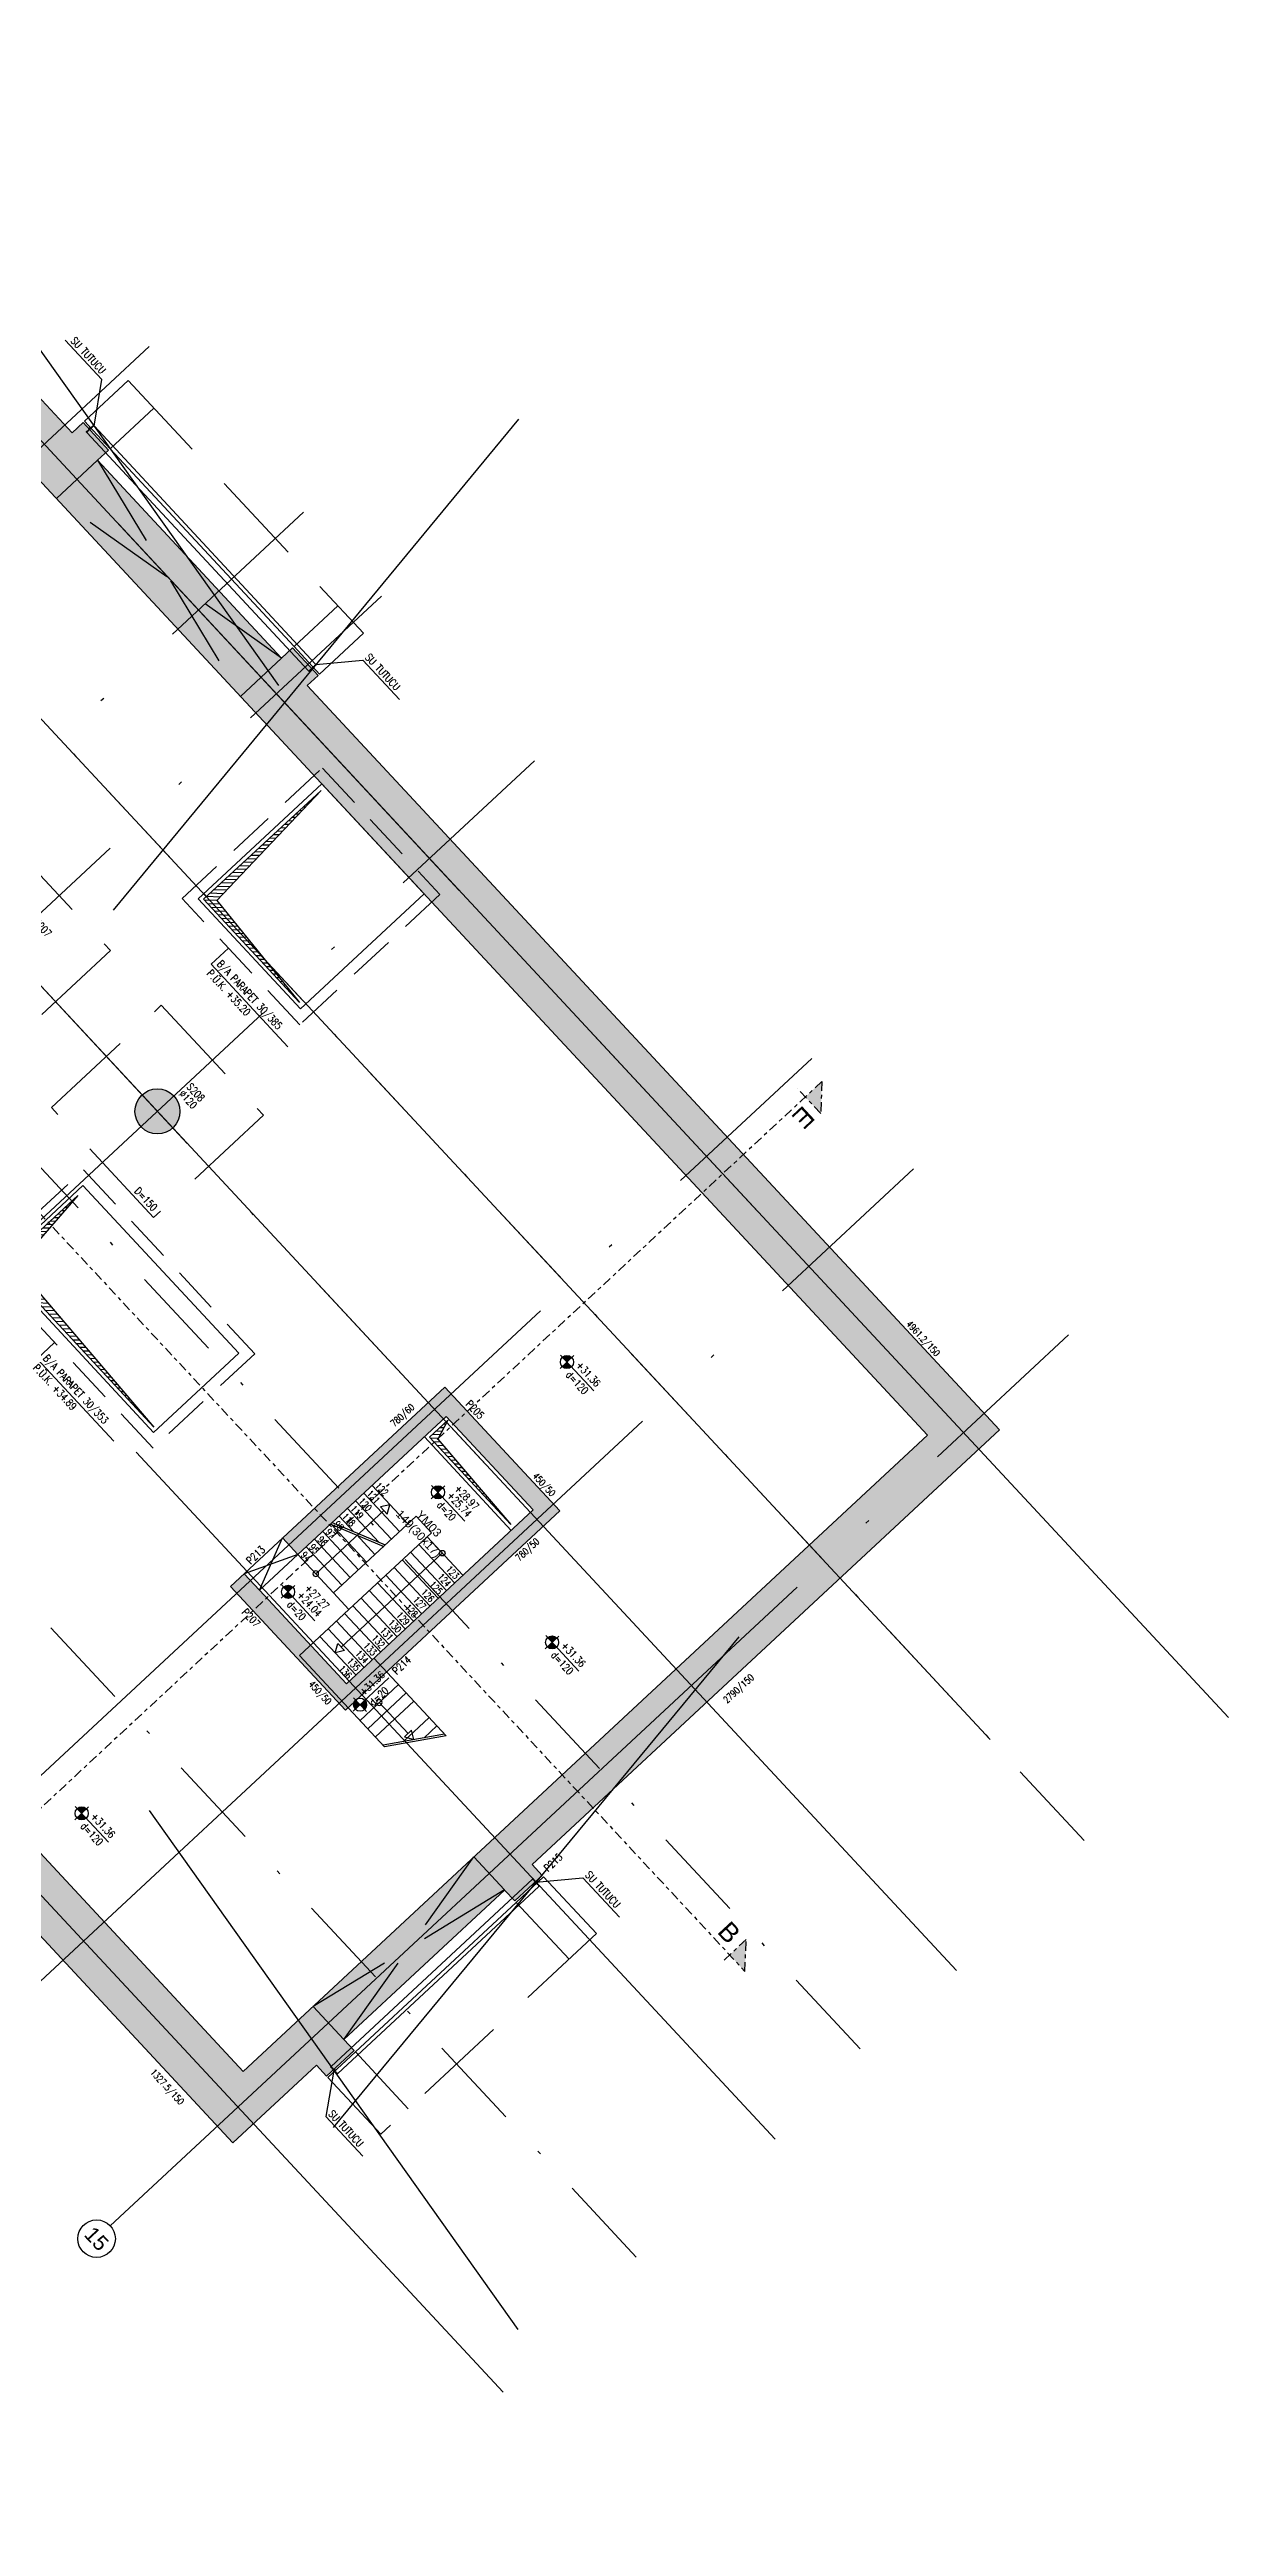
# Model space of a CAD drawing. Header units: millimetres. Extents: x 400392 to 401186, y 4543812 to 4544115.
# Drawn here: x 400493.3 to 400524.8, y 4543971 to 4544037 of the extents above; entities that cross this region are included whole.
import ezdxf
from ezdxf.enums import TextEntityAlignment as Align

# ---------------------------------------------------------------- set-up
doc = ezdxf.new("R2010")
doc.units = ezdxf.units.MM
for name, pattern in [('AKS', [3, 2.5, -0.25, 0, -0.25]), ('CENTER', [2, 1.25, -0.25, 0.25, -0.25]), ('CIZGI', [0.4, 0.25, -0.15]), ('CONTINU', [0]), ('DASHDOT2', [0.5, 0.25, -0.125, 0, -0.125]), ('HIDDEN', [0.375, 0.25, -0.125]), ('UUC-ST-KAL-I05-101-U-000$0$ACAD_ISO05W100', [33, 24, -3, 0, -3, 0, -3])]:
    doc.linetypes.add(name, pattern=pattern)
doc.layers.add('A-DETL', color=90, linetype='Continuous', lineweight=15)
for name, color, linetype in [('aks prota', 2, 'AKS'), ('boşluk prota', 2, 'Continuous'), ('boşluk taraması prota', 252, 'Continuous'), ('caks prota', 4, 'Continuous'), ('kesit tarama prota', 252, 'Continuous'), ('kiris prota', 6, 'Continuous'), ('kiriş prota', 6, 'Continuous'), ('kolon prota', 1, 'Continuous'), ('kolon tarama prota', 252, 'Continuous'), ('lkolon prota', 4, 'Continuous'), ('lperde prota', 4, 'Continuous'), ('merdiven prota', 2, 'Continuous'), ('metraj prota', 2, 'Continuous'), ('not prota', 2, 'Continuous'), ('not yazısı prota', 6, 'Continuous'), ('not çizgisi prota', 4, 'Continuous'), ('perde prota', 1, 'Continuous'), ('PRT-AL-TUNEL_EKSENI', 14, 'DASHDOT2'), ('PRT-MI-ad_dim', 8, 'Continuous'), ('prt-s-taxis', 7, 'Continuous'), ('skesit prota', 7, 'Continuous'), ('st-s_level (kot)', 6, 'Continuous'), ('st-s_levelmark (kot işareti)', 4, 'Continuous'), ('st_s_not çizgisi', 4, 'CIZGI'), ('st_s_ölçü', 4, 'Continuous'), ('taks prota', 7, 'Continuous'), ('temel prota', 6, 'Continuous'), ('tkesit prota', 7, 'Continuous'), ('tkolon prota', 6, 'Continuous'), ('tnot prota', 4, 'Continuous'), ('tperde prota', 6, 'Continuous'), ('UUC-ST-KAL-I05-101-U-000$0$st_s_su tutucu', 2, 'Continuous')]:
    doc.layers.add(name, color=color, linetype=linetype)
doc.styles.add('Arial', font='Arial.ttf')
doc.styles.add('OLCU', font='romanstw.shx')
doc.styles.add('PRT-MI-a_Arial', font='Arial.ttf', dxfattribs={"height": 30})
doc.styles.add('TAKS', font='Arial Unicode.ttf')
doc.styles.add('tkolon', font='romanstw.shx')
doc.styles.add('TNOT', font='romanstw.shx', dxfattribs={"width": 0.8, "height": 250})
doc.styles.add('TSIMPLEX', font='romanstw.shx')
doc.dimstyles.new('1-50', dxfattribs={"dimtxt": 10, "dimasz": 4, "dimexe": 4, "dimexo": 8, "dimgap": 4, "dimtad": 1, "dimdec": 1, "dimrnd": 0.05, "dimzin": 9, "dimdsep": 46, "dimtxsty": 'OLCU', "dimblk1": 'OBLIQUE', "dimblk2": 'OBLIQUE', "dimsah": 1, "dimcen": 2, "dimdle": 4, "dimclrd": 4, "dimclre": 4, "dimclrt": 3, "dimadec": 1, "dimazin": 0, "dimtfac": 1, "dimtdec": 1, "dimtix": 1, "dimtmove": 2, "dimatfit": 3, "dimldrblk": 'OBLIQUE', "dimfxl": 1, "dimtvp": 1, "dimtolj": 1, "dimtzin": 1, "dimarcsym": 0})

# ---------------------------------------------------------------- blocks, each defined once
blk = doc.blocks.new('PLAN_KOT')
at = {"layer": 'st-s_levelmark (kot işareti)'}
h = blk.add_hatch(color=256, dxfattribs=at)
h.paths.add_polyline_path([(0, 17.5, 0.414214), (-17.5, 0), (0, 0)])
h.paths.add_polyline_path([(17.5, 0), (0, 0), (0, -17.5, 0.414214)])
for p, q in [((105, 0), (-25, 0)), ((0, 25), (0, -25))]:
    blk.add_line(p, q, dxfattribs=at)
blk.add_circle((0, 0), 17.5, dxfattribs=at)
at = {"layer": 'st-s_level (kot)', "color": 6, "style": 'OLCU', "width": 0.8}
for tag, p in [('KOT', (22.7, 9.8)), ('DÖŞEME_KALINLIĞI', (22.7, -27.6))]:
    blk.add_attdef(tag, p, '', height=20, dxfattribs=at)
blk = doc.blocks.new('*U87')
at = {"layer": 'metraj prota', "color": 4}
blk.add_lwpolyline([(-135, 0), (-112.5, 13), (-112.5, -13)], close=True, dxfattribs=at)
blk.add_lwpolyline([(0, 0), (-112.5, 0)], dxfattribs=at)
blk.add_circle((0, 0), 7.5, dxfattribs=at)
blk = doc.blocks.new('*U88')
at = {"layer": 'metraj prota', "color": 4}
blk.add_lwpolyline([(-270, 0), (-247.5, 13), (-247.5, -13)], close=True, dxfattribs=at)
blk.add_lwpolyline([(0, 0), (-247.5, 0)], dxfattribs=at)
blk.add_circle((0, 0), 7.5, dxfattribs=at)
blk = doc.blocks.new('*U89')
at = {"layer": 'metraj prota', "color": 4}
blk.add_lwpolyline([(-390, 0), (-367.5, 13), (-367.5, -13)], close=True, dxfattribs=at)
blk.add_lwpolyline([(0, 0), (-367.5, 0)], dxfattribs=at)
blk.add_circle((0, 0), 7.5, dxfattribs=at)
blk = doc.blocks.new('_Oblique')
at = {"layer": 'st_s_ölçü', "lineweight": -2}
blk.add_line((-0.5, -0.5), (0.5, 0.5), dxfattribs=at)
blk = doc.blocks.new('Stair_Anotation')
at = {"color": 0, "style": 'PRT-MI-a_Arial'}
blk.add_attdef('M.ADI', text='', height=0.2, dxfattribs=at).set_placement((0, 0), align=Align.BOTTOM_CENTER)
blk.add_attdef('BAS.SAYI-(EN-RIHT)', text='', height=0.2, dxfattribs=at).set_placement((0, -0.08), align=Align.TOP_CENTER)

msp = doc.modelspace()

# ---------------------------------------------------------------- hatches: boundary and pattern name
at = {"layer": 'boşluk taraması prota', "ltscale": 2}
h = msp.add_hatch(dxfattribs=at)
h.set_pattern_fill('ANSI31', color=256, scale=0.03, angle=-47.076006, style=0)
h.set_pattern_definition([(357.923994, (399718.04264, 4544248.517075), (0.003450452, 0.095187483), [])])
h.paths.add_polyline_path([(400500.58319, 4544017.30546), (400497.80063, 4544014.37305), (400500.00376, 4544011.65566), (400497.44561, 4544014.40626)])
h = msp.add_hatch(dxfattribs=at)
h.set_pattern_fill('ANSI31', color=256, scale=0.03, angle=-47.076006, style=0)
h.set_pattern_definition([(357.923994, (399712.70225, 4544238.76791), (0.003450452, 0.095187483), [])])
h.paths.add_polyline_path([(400494.09823, 4544006.51066), (400492.46024, 4544004.62388), (400496.12192, 4544000.33823), (400492.10521, 4544004.65709)])
h = msp.add_hatch(dxfattribs=at)
h.set_pattern_fill('ANSI31', color=256, scale=0.03, angle=-47.076006, style=0)
h.set_pattern_definition([(357.923994, (399724.06989, 4544234.18065), (0.003450452, 0.095187483), [])])
h.paths.add_polyline_path([(400503.95974, 4544000.52266), (400503.69396, 4544000.01762), (400505.64009, 4543997.73956), (400503.47285, 4544000.06983)])
at = {"layer": 'kesit tarama prota'}
h = msp.add_hatch(color=256, dxfattribs=at)
h.dxf.hatch_style = 1
h.paths.add_polyline_path([(400513.89436, 4544008.69619), (400513.9251, 4544009.54416), (400513.48574, 4544009.13555)])
h = msp.add_hatch(color=256, dxfattribs=at)
h.dxf.hatch_style = 1
h.paths.add_polyline_path([(400511.9066, 4543986.68003), (400511.87586, 4543985.83206), (400511.46724, 4543986.27141)])
at = {"layer": 'kolon tarama prota'}
h = msp.add_hatch(color=256, dxfattribs=at)
h.dxf.hatch_style = 1
h.paths.add_polyline_path([(400518.65538, 4544000.26436), (400500.20974, 4544020.09757), (400500.50264, 4544020.36998), (400499.82162, 4544021.10224), (400499.52871, 4544020.82983), (400494.62531, 4544026.10208), (400494.91822, 4544026.37449), (400494.23719, 4544027.10675), (400493.94429, 4544026.83434), (400484.81074, 4544036.65495), (400485.11839, 4544034.12161), (400516.73976, 4544000.12153), (400498.50654, 4543983.16394), (400490.43738, 4543991.8401), (400489.11932, 4543990.61425), (400489.80035, 4543989.88199), (400490.02002, 4543990.0863), (400498.22539, 4543981.26369), (400500.45445, 4543983.33681), (400500.72686, 4543983.0439), (400501.45912, 4543983.72493), (400501.18807, 4543984.01637), (400505.47178, 4543988.00038), (400505.74283, 4543987.70894), (400506.47509, 4543988.38997), (400506.20267, 4543988.68287)])
h = msp.add_hatch(color=256, dxfattribs=at)
h.dxf.hatch_style = 1
edge = h.paths.add_edge_path()
edge.add_arc((400496.21841, 4544008.75155), 0.6, 312.923994, 672.923994)
h = msp.add_hatch(color=256, dxfattribs=at)
h.dxf.hatch_style = 1
h.paths.add_polyline_path([(400506.93947, 4543998.10449), (400503.87484, 4544001.39965), (400499.55467, 4543997.38172), (400499.96329, 4543996.94237), (400503.91733, 4544000.61978), (400506.23282, 4543998.1301), (400501.25347, 4543993.49911), (400498.52936, 4543996.42815), (400498.16323, 4543996.08763), (400501.22786, 4543992.79247)])

# ---------------------------------------------------------------- linework, layer by layer
at = {"layer": 'A-DETL', "color": 1, "lineweight": 5}
msp.add_lwpolyline([(400410.49797, 4544108.04135), (400518.40627, 4543992.01566)], dxfattribs=at)
at = {"layer": 'aks prota', "ltscale": 10}
for p, q in [((400524.75998, 4543992.59926), (400411.76442, 4544114.0949)), ((400524.75998, 4543992.59926), (400411.76442, 4544114.0949)), ((400517.51063, 4543985.85709), (400404.51506, 4544107.35273)), ((400517.51063, 4543985.85709), (400404.51506, 4544107.35273)), ((400512.67773, 4543981.36231), (400399.68216, 4544102.85794)), ((400512.67773, 4543981.36231), (400399.68216, 4544102.85794)), ((400512.21406, 4544006.08894), (400428.16662, 4544096.45884)), ((400505.42838, 4543974.62013), (400392.43281, 4544096.11577)), ((400505.42838, 4543974.62013), (400392.43281, 4544096.11577)), ((400504.96471, 4543999.34677), (400420.91727, 4544089.71666)), ((400470.47006, 4544005.38483), (400496.00253, 4544029.13095)), ((400470.47006, 4544005.38483), (400496.00253, 4544029.13095)), ((400474.57666, 4544000.96932), (400500.10912, 4544024.71544)), ((400476.65379, 4543998.73593), (400502.18625, 4544022.48206)), ((400476.65379, 4543998.73593), (400502.18625, 4544022.48206)), ((400480.72281, 4543994.34009), (400506.26561, 4544018.09583)), ((400480.72281, 4543994.34009), (400506.26561, 4544018.09583)), ((400488.11889, 4543986.40837), (400513.65514, 4544010.15801)), ((400488.11889, 4543986.40837), (400513.65514, 4544010.15801)), ((400490.83438, 4543983.4676), (400516.37063, 4544007.21723)), ((400490.83438, 4543983.4676), (400516.37063, 4544007.21723)), ((400494.96322, 4543979.04918), (400520.49946, 4544002.79881)), ((400494.96322, 4543979.04918), (400520.49946, 4544002.79881))]:
    msp.add_line(p, q, dxfattribs=at)
at = {"layer": 'boşluk prota', "ltscale": 0.05}
for points in [[(400500.58319, 4544017.30546), (400497.80063, 4544014.37305), (400500.00376, 4544011.65566), (400497.44561, 4544014.40626)], [(400494.09823, 4544006.51066), (400492.46024, 4544004.62388), (400496.12192, 4544000.33823), (400492.10521, 4544004.65709)], [(400503.95974, 4544000.52266), (400503.69396, 4544000.01762), (400505.64009, 4543997.73956), (400503.47285, 4544000.06983)]]:
    msp.add_lwpolyline(points, close=True, dxfattribs=at)
at = {"layer": 'caks prota', "ltscale": 0.05}
msp.add_circle((400494.5976, 4543978.70811), 0.5, dxfattribs=at)
msp.add_circle((400494.5976, 4543978.70811), 0.5, dxfattribs=at)
at = {"layer": 'kiris prota', "linetype": 'HIDDEN', "ltscale": 5}
for points in [[(400500.61481, 4544017.89999), (400503.74753, 4544014.5316), (400500.01302, 4544011.05836), (400496.88029, 4544014.42675)], [(400494.24925, 4544007.19738), (400498.81078, 4544002.29272), (400496.10142, 4543999.77292), (400491.5399, 4544004.67758)]]:
    msp.add_lwpolyline(points, close=True, dxfattribs=at)
at = {"layer": 'kiris prota'}
for points in [[(400500.59944, 4544017.476), (400503.32355, 4544014.54697), (400500.02839, 4544011.48235), (400497.30428, 4544014.41138)], [(400494.23389, 4544006.77339), (400498.38679, 4544002.30809), (400496.11679, 4544000.1969), (400491.96389, 4544004.66221)]]:
    msp.add_lwpolyline(points, close=True, dxfattribs=at)
for points in [[(400501.32334, 4543995.47971), (400500.00527, 4543994.25386), (400502.27135, 4543991.81732)], [(400501.98573, 4543994.18014), (400503.90944, 4543992.11172)]]:
    msp.add_lwpolyline(points, dxfattribs=at)
at = {"layer": 'kiriş prota'}
msp.add_lwpolyline([(400503.33152, 4544000.07496), (400505.64702, 4543997.58528)], dxfattribs=at)
msp.add_lwpolyline([(400503.11149, 4543997.96215), (400503.52011, 4543997.52279), (400501.32334, 4543995.47971), (400500.91472, 4543995.91906)], close=True, dxfattribs=at)
at = {"layer": 'kolon prota', "color": 1}
msp.add_circle((400496.21841, 4544008.75155), 0.6, dxfattribs=at)
at = {"layer": 'kolon tarama prota'}
for points in [[(400495.4421, 4544028.22736), (400494.2738, 4544027.1408), (400494.95483, 4544026.40854), (400496.12313, 4544027.49511)], [(400494.95483, 4544026.40854), (400499.85823, 4544021.13629)], [(400501.02653, 4544022.22285), (400499.85823, 4544021.13629), (400500.53926, 4544020.40403), (400501.70756, 4544021.49059)], [(400507.91873, 4543986.83773), (400506.5105, 4543988.35189), (400505.77824, 4543987.67087), (400507.18647, 4543986.1567)], [(400505.77824, 4543987.67087), (400501.49317, 4543983.68832)], [(400500.76091, 4543983.00729), (400501.49317, 4543983.68832)], [(400502.90276, 4543982.17269), (400501.49317, 4543983.68832)], [(400502.1705, 4543981.49166), (400500.76091, 4543983.00729)]]:
    msp.add_lwpolyline(points, dxfattribs=at)
at = {"layer": 'kolon tarama prota', "linetype": 'HIDDEN', "ltscale": 10}
for points in [[(400495.4421, 4544028.22736), (400501.70756, 4544021.49059)], [(400507.91873, 4543986.83773), (400502.1705, 4543981.49166)]]:
    msp.add_lwpolyline(points, dxfattribs=at)
at = {"layer": 'merdiven prota', "linetype": 'HIDDEN', "ltscale": 10}
for p, q in [((400501.61795, 4543992.51987), (400502.64311, 4543993.47331)), ((400501.82225, 4543992.3002), (400502.84742, 4543993.25364)), ((400502.02631, 4543992.08028), (400503.05172, 4543993.03396)), ((400502.7769, 4543991.95898), (400503.46034, 4543992.5946)), ((400503.32293, 4543992.05711), (400503.66465, 4543992.37493))]:
    msp.add_line(p, q, dxfattribs=at)
for points in [[(400494.62531, 4544026.10208), (400498.43033, 4544019.80828), (400499.52871, 4544020.82983), (400493.52693, 4544025.08054), (400494.62531, 4544026.10208)], [(400502.67214, 4543997.55353), (400501.72056, 4543998.5767)], [(400502.89182, 4543997.75784), (400501.94023, 4543998.781)], [(400501.44558, 4543997.55082), (400501.06153, 4543997.96377)], [(400502.11928, 4543997.26696), (400501.2812, 4543998.16808)], [(400502.45246, 4543997.34922), (400501.50088, 4543998.37239)], [(400499.55316, 4543997.38305), (400499.96178, 4543996.94369), (400498.52936, 4543996.42815), (400498.93798, 4543995.98879), (400499.55316, 4543997.38305)], [(400501.1344, 4543996.12337), (400500.18282, 4543997.14654)], [(400501.35407, 4543996.32768), (400500.40249, 4543997.35085)], [(400501.57375, 4543996.53199), (400500.62217, 4543997.55515)], [(400501.57375, 4543996.53199), (400500.62217, 4543997.55515)], [(400500.83555, 4543997.7536), (400502.24755, 4543997.15865)], [(400501.79343, 4543996.7363), (400500.84185, 4543997.75946)], [(400501.79343, 4543996.7363), (400500.84185, 4543997.75946)], [(400500.8757, 4543997.79094), (400502.2877, 4543997.19599)], [(400502.01311, 4543996.94061), (400501.52856, 4543997.4616)], [(400502.23278, 4543997.14491), (400502.20226, 4543997.17774)], [(400504.13857, 4543996.18236), (400503.18327, 4543997.20952)], [(400504.35824, 4543996.38667), (400503.40295, 4543997.41383)], [(400500.91472, 4543995.91906), (400499.96314, 4543996.94223)], [(400503.47954, 4543995.56944), (400502.52424, 4543996.5966)], [(400503.69921, 4543995.77375), (400502.74392, 4543996.8009)], [(400503.91889, 4543995.97805), (400502.96359, 4543997.00521)], [(400502.8205, 4543994.95651), (400501.86521, 4543995.98367)], [(400503.04018, 4543995.16082), (400502.08488, 4543996.18798)], [(400503.25986, 4543995.36513), (400502.30456, 4543996.39229)], [(400501.94179, 4543994.13928), (400500.9865, 4543995.16644)], [(400502.16147, 4543994.34359), (400501.20618, 4543995.37075)], [(400502.38115, 4543994.5479), (400501.42585, 4543995.57505)], [(400502.60083, 4543994.7522), (400501.64553, 4543995.77936)], [(400501.50244, 4543993.73066), (400500.54714, 4543994.75782)], [(400501.72212, 4543993.93497), (400500.76682, 4543994.96213)], [(400503.86896, 4543992.15525), (400502.23087, 4543991.86084)], [(400503.90944, 4543992.11172), (400502.27135, 4543991.81732)], [(400504.65318, 4543988.88056), (400505.47042, 4543988.00185), (400500.36948, 4543984.89654), (400501.18671, 4543984.01783), (400504.65318, 4543988.88056)]]:
    msp.add_lwpolyline(points, dxfattribs=at)
at = {"layer": 'not prota', "ltscale": 0.1}
for points in [[(400498.11131, 4544013.10313), (400497.64753, 4544012.6718), (400499.69061, 4544010.47502)], [(400493.47989, 4544002.59165), (400493.01611, 4544002.16032), (400495.05919, 4543999.96355)]]:
    msp.add_lwpolyline(points, dxfattribs=at)
at = {"layer": 'perde prota'}
for points in [[(400489.11932, 4543990.61425), (400490.43738, 4543991.8401), (400498.50654, 4543983.16394), (400516.73976, 4544000.12153), (400485.11839, 4544034.12161), (400484.81074, 4544036.65495), (400493.94429, 4544026.83434)], [(400493.94429, 4544026.83434), (400494.23719, 4544027.10675), (400494.91822, 4544026.37449), (400494.62531, 4544026.10208)], [(400499.52871, 4544020.82983), (400494.62531, 4544026.10208)], [(400499.52871, 4544020.82983), (400499.82162, 4544021.10224), (400500.50264, 4544020.36998), (400500.20974, 4544020.09757)], [(400518.65538, 4544000.26436), (400500.20974, 4544020.09757)], [(400518.65538, 4544000.26436), (400506.20267, 4543988.68287), (400506.47509, 4543988.38997), (400505.74283, 4543987.70894), (400505.47178, 4543988.00038), (400501.18807, 4543984.01637), (400501.45912, 4543983.72493), (400500.72686, 4543983.0439), (400500.45445, 4543983.33681), (400498.22539, 4543981.26369), (400490.02002, 4543990.0863), (400489.80035, 4543989.88199), (400489.11932, 4543990.61425)]]:
    msp.add_lwpolyline(points, dxfattribs=at)
for points in [[(400503.87484, 4544001.39965), (400506.93947, 4543998.10449), (400501.22786, 4543992.79247), (400498.16323, 4543996.08763)], [(400503.91733, 4544000.61978), (400506.23282, 4543998.1301), (400501.25347, 4543993.49911), (400498.93798, 4543995.98879)]]:
    msp.add_lwpolyline(points, close=True, dxfattribs=at)
at = {"layer": 'PRT-AL-TUNEL_EKSENI', "ltscale": 10}
for p, q in [((400408.06651, 4544110.65571), (400521.06208, 4543989.16007)), ((400402.09861, 4544105.10534), (400515.09418, 4543983.6097)), ((400396.13071, 4544099.55496), (400509.12628, 4543978.05932))]:
    msp.add_line(p, q, dxfattribs=at)
at = {"layer": 'skesit prota', "linetype": 'CENTER', "ltscale": 0.2}
for p, q in [((400513.89436, 4544008.69619), (400513.28143, 4544009.35522)), ((400513.9251, 4544009.54416), (400513.89436, 4544008.69619)), ((400511.9066, 4543986.68003), (400511.24757, 4543986.06711)), ((400511.87586, 4543985.83206), (400511.9066, 4543986.68003))]:
    msp.add_line(p, q, dxfattribs=at)
for points in [[(400398.29358, 4544107.95855), (400511.87586, 4543985.83206)], [(400513.9251, 4544009.54416), (400485.76656, 4543983.35565)]]:
    msp.add_lwpolyline(points, dxfattribs=at)
at = {"layer": 'temel prota', "linetype": 'HIDDEN', "ltscale": 10}
for points in [[(400492.24124, 4544015.9641), (400494.96535, 4544013.03507), (400492.03632, 4544010.31096), (400489.31221, 4544013.23999)], [(400496.3206, 4544011.57787), (400499.04471, 4544008.64884), (400496.11568, 4544005.92473), (400493.39157, 4544008.85376)]]:
    msp.add_lwpolyline(points, close=True, dxfattribs=at)
at = {"layer": 'UUC-ST-KAL-I05-101-U-000$0$st_s_su tutucu', "linetype": 'UUC-ST-KAL-I05-101-U-000$0$ACAD_ISO05W100', "ltscale": 0.05}
for points in [[(400494.39669, 4544026.94169, -0.57735027), (400494.39602, 4544026.94462), (400494.42166, 4544026.96846, -0.57735027), (400494.42453, 4544026.96758), (400494.42982, 4544026.9445, 0.57735027), (400494.43269, 4544026.94362), (400494.46626, 4544026.97483), (400494.47024, 4544026.97055), (400494.47326, 4544026.97335), (400494.46927, 4544026.97764), (400494.49323, 4544026.99991), (400494.49721, 4544026.99563), (400494.50023, 4544026.99843), (400494.49624, 4544027.00272), (400494.51139, 4544027.0168), (400494.52659, 4544027.01319), (400494.53039, 4544027.01673), (400494.50915, 4544027.03957), (400494.50534, 4544027.03603), (400494.50785, 4544027.02061), (400494.4927, 4544027.00653), (400494.48872, 4544027.01081), (400494.4857, 4544027.00801), (400494.48969, 4544027.00372), (400494.46573, 4544026.98144), (400494.46175, 4544026.98573), (400494.45873, 4544026.98292), (400494.46272, 4544026.97864), (400494.43502, 4544026.95288, -0.57735027), (400494.43215, 4544026.95376), (400494.42707, 4544026.97586, 0.57735027), (400494.4242, 4544026.97675), (400494.38757, 4544026.94268, 0.57735027), (400494.38824, 4544026.93975), (400494.40993, 4544026.93309, -0.57735027), (400494.4106, 4544026.93017), (400494.3829, 4544026.9044), (400494.37891, 4544026.90869), (400494.3759, 4544026.90588), (400494.37988, 4544026.9016), (400494.35593, 4544026.87932), (400494.35194, 4544026.88361), (400494.34893, 4544026.8808), (400494.35291, 4544026.87652), (400494.33777, 4544026.86243), (400494.32257, 4544026.86605), (400494.31876, 4544026.86251), (400494.34001, 4544026.83966), (400494.34382, 4544026.8432), (400494.34131, 4544026.85862), (400494.35645, 4544026.87271), (400494.36044, 4544026.86842), (400494.36346, 4544026.87123), (400494.35947, 4544026.87551), (400494.38342, 4544026.89779), (400494.38741, 4544026.89351), (400494.39042, 4544026.89631), (400494.38644, 4544026.9006), (400494.42, 4544026.93181, 0.57735027), (400494.41933, 4544026.93474)], [(400500.34957, 4544020.54101, 0.57735027), (400500.35244, 4544020.54013), (400500.37807, 4544020.56397, 0.57735027), (400500.3774, 4544020.5669), (400500.35476, 4544020.57385, -0.57735027), (400500.35409, 4544020.57678), (400500.38766, 4544020.608), (400500.38367, 4544020.61228), (400500.38669, 4544020.61509), (400500.39067, 4544020.6108), (400500.41462, 4544020.63308), (400500.41064, 4544020.63736), (400500.41366, 4544020.64017), (400500.41764, 4544020.63588), (400500.43279, 4544020.64997), (400500.43028, 4544020.66539), (400500.43409, 4544020.66893), (400500.45533, 4544020.64609), (400500.45153, 4544020.64254), (400500.43633, 4544020.64616), (400500.42118, 4544020.63208), (400500.42517, 4544020.62779), (400500.42215, 4544020.62499), (400500.41817, 4544020.62927), (400500.39421, 4544020.60699), (400500.3982, 4544020.60271), (400500.39518, 4544020.5999), (400500.3912, 4544020.60419), (400500.3635, 4544020.57843, 0.57735027), (400500.36417, 4544020.5755), (400500.38585, 4544020.56884, -0.57735027), (400500.38652, 4544020.56591), (400500.34989, 4544020.53185, -0.57735027), (400500.34702, 4544020.53273), (400500.34195, 4544020.55483, 0.57735027), (400500.33908, 4544020.55572), (400500.31138, 4544020.52995), (400500.31536, 4544020.52567), (400500.31235, 4544020.52286), (400500.30836, 4544020.52715), (400500.28441, 4544020.50487), (400500.28839, 4544020.50059), (400500.28538, 4544020.49778), (400500.28139, 4544020.50207), (400500.26625, 4544020.48798), (400500.26876, 4544020.47256), (400500.26495, 4544020.46902), (400500.2437, 4544020.49186), (400500.24751, 4544020.49541), (400500.26271, 4544020.49179), (400500.27785, 4544020.50587), (400500.27387, 4544020.51016), (400500.27688, 4544020.51296), (400500.28087, 4544020.50868), (400500.30482, 4544020.53096), (400500.30084, 4544020.53524), (400500.30385, 4544020.53805), (400500.30784, 4544020.53376), (400500.3414, 4544020.56498, -0.57735027), (400500.34427, 4544020.56409)], [(400506.28134, 4543988.20108, 0.57735027), (400506.28046, 4543988.19821), (400506.3043, 4543988.17258, 0.57735027), (400506.30723, 4543988.17325), (400506.31418, 4543988.19589, -0.57735027), (400506.31711, 4543988.19656), (400506.34832, 4543988.16299), (400506.35261, 4543988.16698), (400506.35541, 4543988.16396), (400506.35113, 4543988.15998), (400506.37341, 4543988.13602), (400506.37769, 4543988.14001), (400506.3805, 4543988.13699), (400506.37621, 4543988.13301), (400506.3903, 4543988.11786), (400506.40572, 4543988.12037), (400506.40926, 4543988.11656), (400506.38641, 4543988.09532), (400506.38287, 4543988.09912), (400506.38649, 4543988.11432), (400506.3724, 4543988.12947), (400506.36812, 4543988.12548), (400506.36531, 4543988.1285), (400506.3696, 4543988.13248), (400506.34732, 4543988.15644), (400506.34304, 4543988.15245), (400506.34023, 4543988.15547), (400506.34452, 4543988.15945), (400506.31875, 4543988.18715, 0.57735027), (400506.31583, 4543988.18648), (400506.30917, 4543988.1648, -0.57735027), (400506.30624, 4543988.16413), (400506.27217, 4543988.20076, -0.57735027), (400506.27306, 4543988.20363), (400506.29516, 4543988.2087, 0.57735027), (400506.29604, 4543988.21157), (400506.27028, 4543988.23927), (400506.266, 4543988.23529), (400506.26319, 4543988.2383), (400506.26748, 4543988.24229), (400506.2452, 4543988.26624), (400506.24091, 4543988.26225), (400506.23811, 4543988.26527), (400506.24239, 4543988.26926), (400506.22831, 4543988.2844), (400506.21289, 4543988.28189), (400506.20935, 4543988.2857), (400506.23219, 4543988.30695), (400506.23573, 4543988.30314), (400506.23212, 4543988.28794), (400506.2462, 4543988.2728), (400506.25049, 4543988.27678), (400506.25329, 4543988.27377), (400506.24901, 4543988.26978), (400506.27128, 4543988.24583), (400506.27557, 4543988.24981), (400506.27837, 4543988.2468), (400506.27409, 4543988.24281), (400506.3053, 4543988.20925, -0.57735027), (400506.30442, 4543988.20638)], [(400500.92928, 4543983.22347, -0.57735027), (400500.93221, 4543983.22414), (400500.95605, 4543983.1985, -0.57735027), (400500.95517, 4543983.19563), (400500.93209, 4543983.19033, 0.57735027), (400500.93121, 4543983.18746), (400500.96242, 4543983.1539), (400500.95814, 4543983.14991), (400500.96094, 4543983.1469), (400500.96523, 4543983.15088), (400500.9875, 4543983.12693), (400500.98322, 4543983.12295), (400500.98602, 4543983.11993), (400500.99031, 4543983.12392), (400501.00439, 4543983.10877), (400501.00078, 4543983.09357), (400501.00432, 4543983.08976), (400501.02716, 4543983.11101), (400501.02362, 4543983.11482), (400501.0082, 4543983.11231), (400500.99412, 4543983.12746), (400500.9984, 4543983.13144), (400500.9956, 4543983.13446), (400500.99131, 4543983.13047), (400500.96903, 4543983.15442), (400500.97332, 4543983.15841), (400500.97051, 4543983.16143), (400500.96623, 4543983.15744), (400500.94047, 4543983.18514, -0.57735027), (400500.94135, 4543983.18801), (400500.96346, 4543983.19308, 0.57735027), (400500.96434, 4543983.19595), (400500.93027, 4543983.23258, 0.57735027), (400500.92734, 4543983.23191), (400500.92068, 4543983.21023, -0.57735027), (400500.91776, 4543983.20956), (400500.89199, 4543983.23726), (400500.89628, 4543983.24125), (400500.89347, 4543983.24426), (400500.88919, 4543983.24028), (400500.86691, 4543983.26423), (400500.8712, 4543983.26821), (400500.86839, 4543983.27123), (400500.86411, 4543983.26724), (400500.85002, 4543983.28239), (400500.85364, 4543983.29759), (400500.8501, 4543983.3014), (400500.82725, 4543983.28015), (400500.83079, 4543983.27634), (400500.84621, 4543983.27885), (400500.8603, 4543983.2637), (400500.85602, 4543983.25972), (400500.85882, 4543983.2567), (400500.8631, 4543983.26069), (400500.88538, 4543983.23673), (400500.8811, 4543983.23275), (400500.8839, 4543983.22973), (400500.88819, 4543983.23372), (400500.9194, 4543983.20016, 0.57735027), (400500.92233, 4543983.20083)]]:
    msp.add_lwpolyline(points, format="xyb", close=True, dxfattribs=at)
at = {"layer": 'UUC-ST-KAL-I05-101-U-000$0$st_s_su tutucu', "linetype": 'UUC-ST-KAL-I05-101-U-000$0$ACAD_ISO05W100'}
for points in [[(400494.53039, 4544027.01673), (400500.43409, 4544020.66893)], [(400500.2437, 4544020.49186), (400494.34001, 4544026.83966)], [(400500.8501, 4543983.3014), (400506.20935, 4543988.2857)], [(400506.38641, 4543988.09532), (400501.02716, 4543983.11101)]]:
    msp.add_lwpolyline(points, dxfattribs=at)

# ---------------------------------------------------------------- block references
at = {"layer": 'PRT-MI-ad_dim'}
for name, p, xscale, yscale, zscale, rotation in [('*U88', (400500.43893, 4543996.43065), -0.00999999999993651, 0.00999999999993651, 0.00999999999993651, 42.92399312588007), ('*U89', (400503.80925, 4543996.97696), 0.009999999999936508, 0.009999999999936508, 0.009999999999936508, 42.92399479242619), ('*U87', (400502.13053, 4543992.99659), -0.009999999999936508, 0.00999999999993651, 0.00999999999993651, 312.9239931258802)]:
    msp.add_blockref(name, p, dxfattribs=dict(at, xscale=xscale, yscale=yscale, zscale=zscale, rotation=rotation))
at = {"layer": 'prt-s-taxis'}
ref = msp.add_blockref('Stair_Anotation', (400503.32762, 4543997.63385), dxfattribs=dict(at, xscale=-1.124999999992857, yscale=1.124999999992857, zscale=1.124999999992857, rotation=312.9239939245102))
ref.add_attrib('M.ADI', 'YM03', dxfattribs={"layer": '0', "color": 0, "height": 0.225, "rotation": 312.9239939, "style": 'PRT-MI-a_Arial'}).set_placement((400503.32145, 4543997.64048), align=Align.BOTTOM_CENTER)
ref.add_attrib('BAS.SAYI-(EN-RIHT)', '149(30x17)', dxfattribs={"layer": '0', "color": 0, "height": 0.225, "rotation": 312.9239939, "style": 'PRT-MI-a_Arial'}).set_placement((400503.26046, 4543997.57391), align=Align.TOP_CENTER)
at = {"layer": 'st-s_level (kot)', "linetype": 'CONTINU', "ltscale": 0.1, "xscale": 0.009999999999936504, "yscale": 0.009999999999936504, "zscale": 0.009999999999936504}
for p, rotation, values in [((400507.13245, 4544002.07103), 312.9239939591532, {'KOT': '+31.36', 'DÖŞEME_KALINLIĞI': 'd=120'}), ((400503.69564, 4543998.59932), 312.9239939591532, {'KOT': '+25.74', 'DÖŞEME_KALINLIĞI': 'd=20'}), ((400499.70074, 4543995.94568), 312.9239939591532, {'KOT': '+24.04', 'DÖŞEME_KALINLIĞI': 'd=20'}), ((400506.73579, 4543994.59874), 312.9239939591532, {'KOT': '+31.36', 'DÖŞEME_KALINLIĞI': 'd=120'}), ((400501.61823, 4543992.93901), 42.92399395915321, {'KOT': '+31.36', 'DÖŞEME_KALINLIĞI': 'd=20'}), ((400494.20032, 4543990.04366), 312.9239939591532, {'KOT': '+31.36', 'DÖŞEME_KALINLIĞI': 'd=120'})]:
    msp.add_blockref('PLAN_KOT', p, dxfattribs=dict(at, rotation=rotation)).add_auto_attribs(values)

# ---------------------------------------------------------------- texts
at = {"layer": 'lkolon prota', "style": 'tkolon', "width": 0.8}
msp.add_text('%%C120', height=0.2, rotation=312.9239939, dxfattribs=at).set_placement((400496.77642, 4544009.20164))
at = {"layer": 'lperde prota', "style": 'tkolon', "width": 0.8}
for s, rotation, p in [('4961.2/150', 312.5635093, (400516.22425, 4544003.13557)), ('780/60', 42.5635093, (400502.4723, 4544000.39975)), ('450/50', 312.5635093, (400506.26652, 4543999.08526)), ('780/50', 42.5635093, (400505.80112, 4543996.82052)), ('450/50', 312.5635093, (400500.29922, 4543993.53545)), ('2790/150', 42.5635093, (400511.33672, 4543993.03176)), ('1327.5/150', 312.5635093, (400496.07968, 4543983.19207))]:
    msp.add_text(s, height=0.18, rotation=rotation, dxfattribs=at).set_placement(p, align=Align.MIDDLE_LEFT)
at = {"layer": 'not yazısı prota', "ltscale": 0.05, "style": 'TSIMPLEX', "width": 0.8}
for p in [(400493.88908, 4544029.27418), (400501.73658, 4544020.83635), (400507.6013, 4543988.3885), (400500.75588, 4543982.02199)]:
    msp.add_text('SU TUTUCU', height=0.2, rotation=312.9239939, dxfattribs=at).set_placement(p)
at = {"layer": 'st-s_level (kot)', "color": 6, "style": 'OLCU', "width": 0.8}
for tag, p in [('D=150', (400495.58844, 4544006.61315)), ('+28.97', (400504.12178, 4543998.68605)), ('+27.27', (400500.12688, 4543996.03242))]:
    msp.add_attdef(tag, p, '', height=0.2, rotation=312.9239939, dxfattribs=at)
at = {"layer": 'st_s_not çizgisi', "ltscale": 0.05, "style": 'tkolon', "width": 0.8}
for s, p in [('121', (400501.85029, 4543998.61414)), ('122', (400502.06997, 4543998.81845)), ('98', (400500.97159, 4543997.7969)), ('118', (400501.19126, 4543998.00121)), ('119', (400501.41094, 4543998.20552)), ('120', (400501.63062, 4543998.40983)), ('95', (400500.31255, 4543997.18398)), ('96', (400500.53223, 4543997.38829)), ('97', (400500.75191, 4543997.5926)), ('94', (400500.09288, 4543996.97967)), ('123', (400503.95689, 4543996.5987)), ('126', (400503.29786, 4543995.98577)), ('125', (400503.51754, 4543996.19008)), ('124', (400503.73721, 4543996.39439)), ('130', (400502.41915, 4543995.16854)), ('129', (400502.63883, 4543995.37285)), ('128', (400502.8585, 4543995.57715)), ('127', (400503.07818, 4543995.78146)), ('133', (400501.76012, 4543994.55561)), ('132', (400501.9798, 4543994.75992)), ('131', (400502.19947, 4543994.96423)), ('136', (400501.10109, 4543993.94269)), ('135', (400501.32076, 4543994.147)), ('134', (400501.54044, 4543994.3513))]:
    msp.add_text(s, height=0.18, rotation=312.9239939, dxfattribs=at).set_placement(p, align=Align.MIDDLE_LEFT)
at = {"layer": 'taks prota', "style": 'TAKS'}
msp.add_text('15', height=0.4, rotation=312.9239939, dxfattribs=at).set_placement((400494.5976, 4543978.70811), align=Align.MIDDLE_CENTER)
msp.add_text('15', height=0.4, rotation=312.9239939, dxfattribs=at).set_placement((400494.5976, 4543978.70811), align=Align.MIDDLE_CENTER)
at = {"layer": 'tkesit prota', "style": 'Arial'}
for s, rotation, p in [('E', 222.923994, (400513.43723, 4544008.92834)), ('B', 312.9239939, (400511.11407, 4543986.87141))]:
    msp.add_text(s, height=0.5, rotation=rotation, dxfattribs=at).set_placement(p)
at = {"layer": 'tkolon prota', "style": 'tkolon', "width": 0.8}
for s, p in [('S207', (400492.89988, 4544013.777)), ('S208', (400496.97924, 4544009.39077))]:
    msp.add_text(s, height=0.2, rotation=312.9239939, dxfattribs=at).set_placement(p)
at = {"layer": 'tnot prota', "style": 'TNOT', "width": 0.8}
for s, p in [('P.Ü.K. +35.20', (400497.5901, 4544012.48182)), ('B/A PARAPET 30/385', (400497.86208, 4544012.73477)), ('P.Ü.K. +34.89', (400492.95868, 4544001.97035)), ('B/A PARAPET 30/353', (400493.23067, 4544002.2233))]:
    msp.add_text(s, height=0.2, rotation=312.9239939, dxfattribs=at).set_placement(p, align=Align.MIDDLE_LEFT)
at = {"layer": 'tperde prota', "style": 'tkolon', "width": 0.8}
for s, rotation, p in [('P205', 313.3932852, (400504.49159, 4544001.00379)), ('P213', 43.3932852, (400498.63524, 4543996.73607)), ('P207', 313.3932852, (400498.5243, 4543995.45398)), ('P214', 43.3932852, (400502.52656, 4543993.79875)), ('P215', 43.3932852, (400506.5624, 4543988.54451))]:
    msp.add_text(s, height=0.2, rotation=rotation, dxfattribs=at).set_placement(p, align=Align.MIDDLE_LEFT)

# ---------------------------------------------------------------- leaders
at = {"layer": 'not çizgisi prota'}
for points in [[(400494.52967, 4544027.01244), (400494.73898, 4544028.25097), (400493.7594, 4544029.30424)], [(400500.44038, 4544020.6571), (400501.69082, 4544020.77618), (400502.6704, 4544019.72291)], [(400506.3051, 4543988.20924), (400507.55554, 4543988.32833), (400508.53512, 4543987.27506)], [(400500.91942, 4543983.20036), (400500.71012, 4543981.96182), (400501.6897, 4543980.90855)]]:
    msp.add_leader(points, dimstyle='1-50', override={"dimasz": 12, "dimgap": 4, "dimtad": 0}, dxfattribs=at)

doc.saveas('drawing.dxf')
